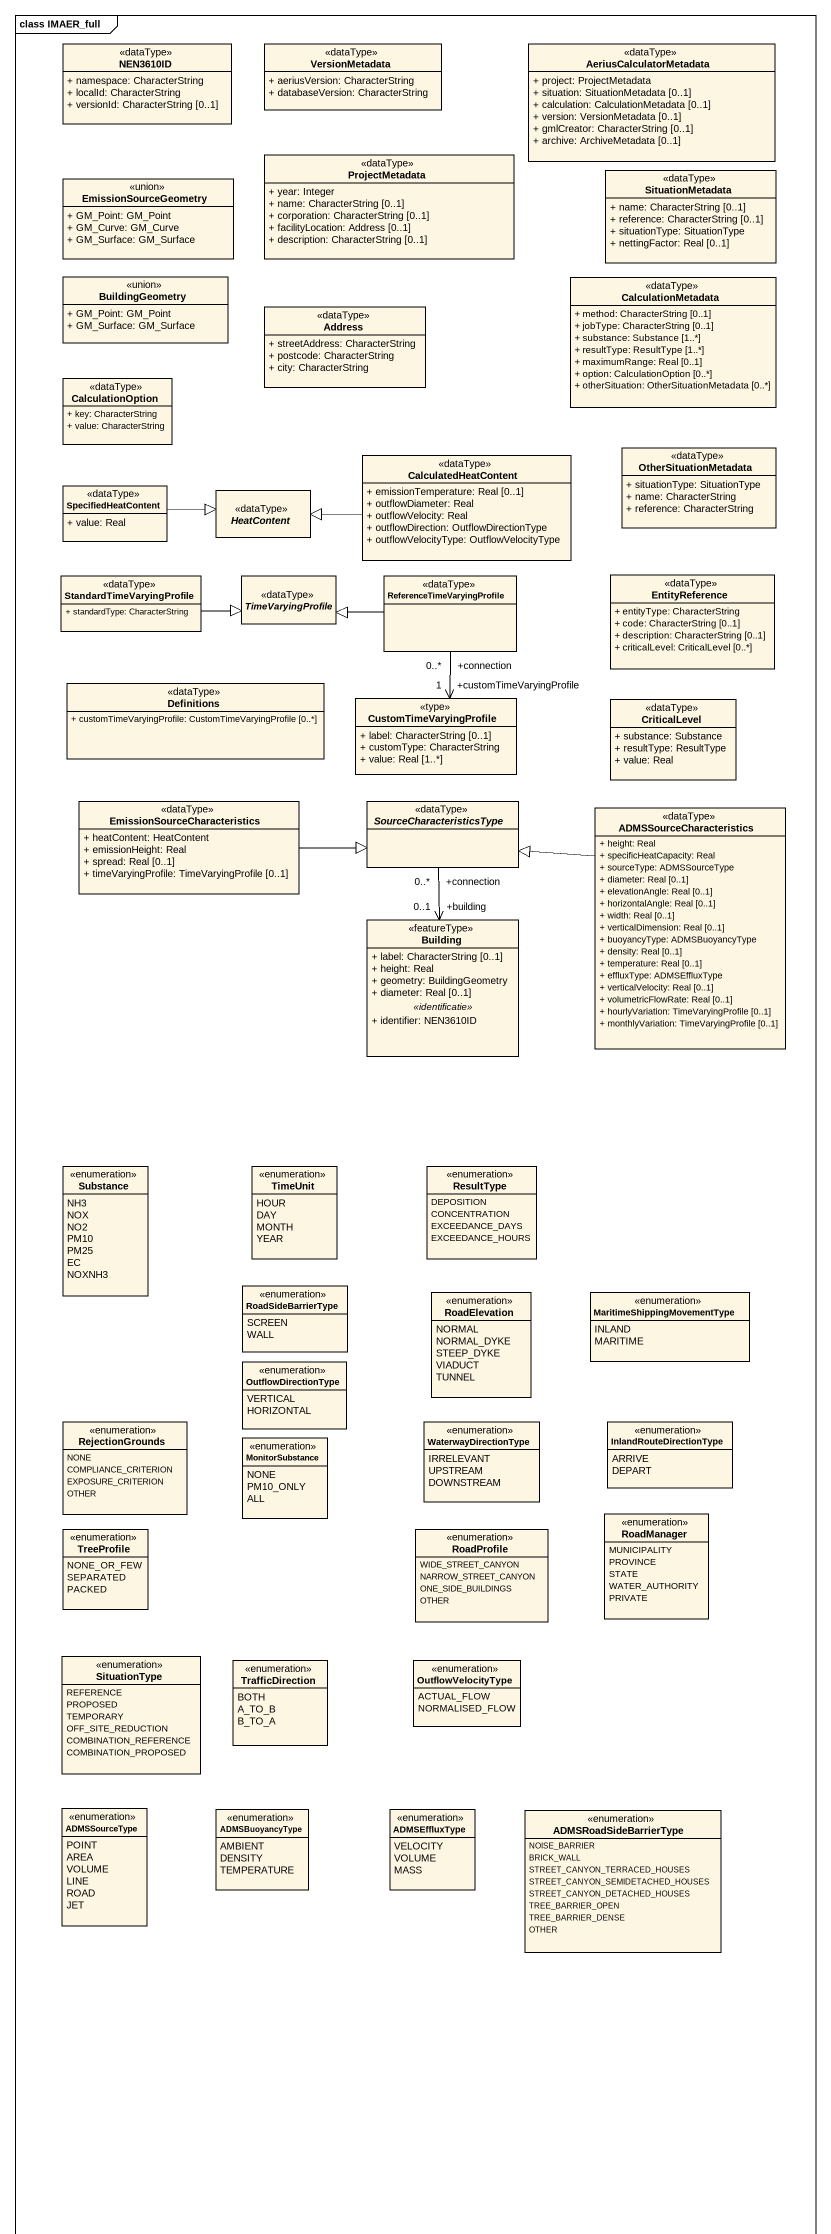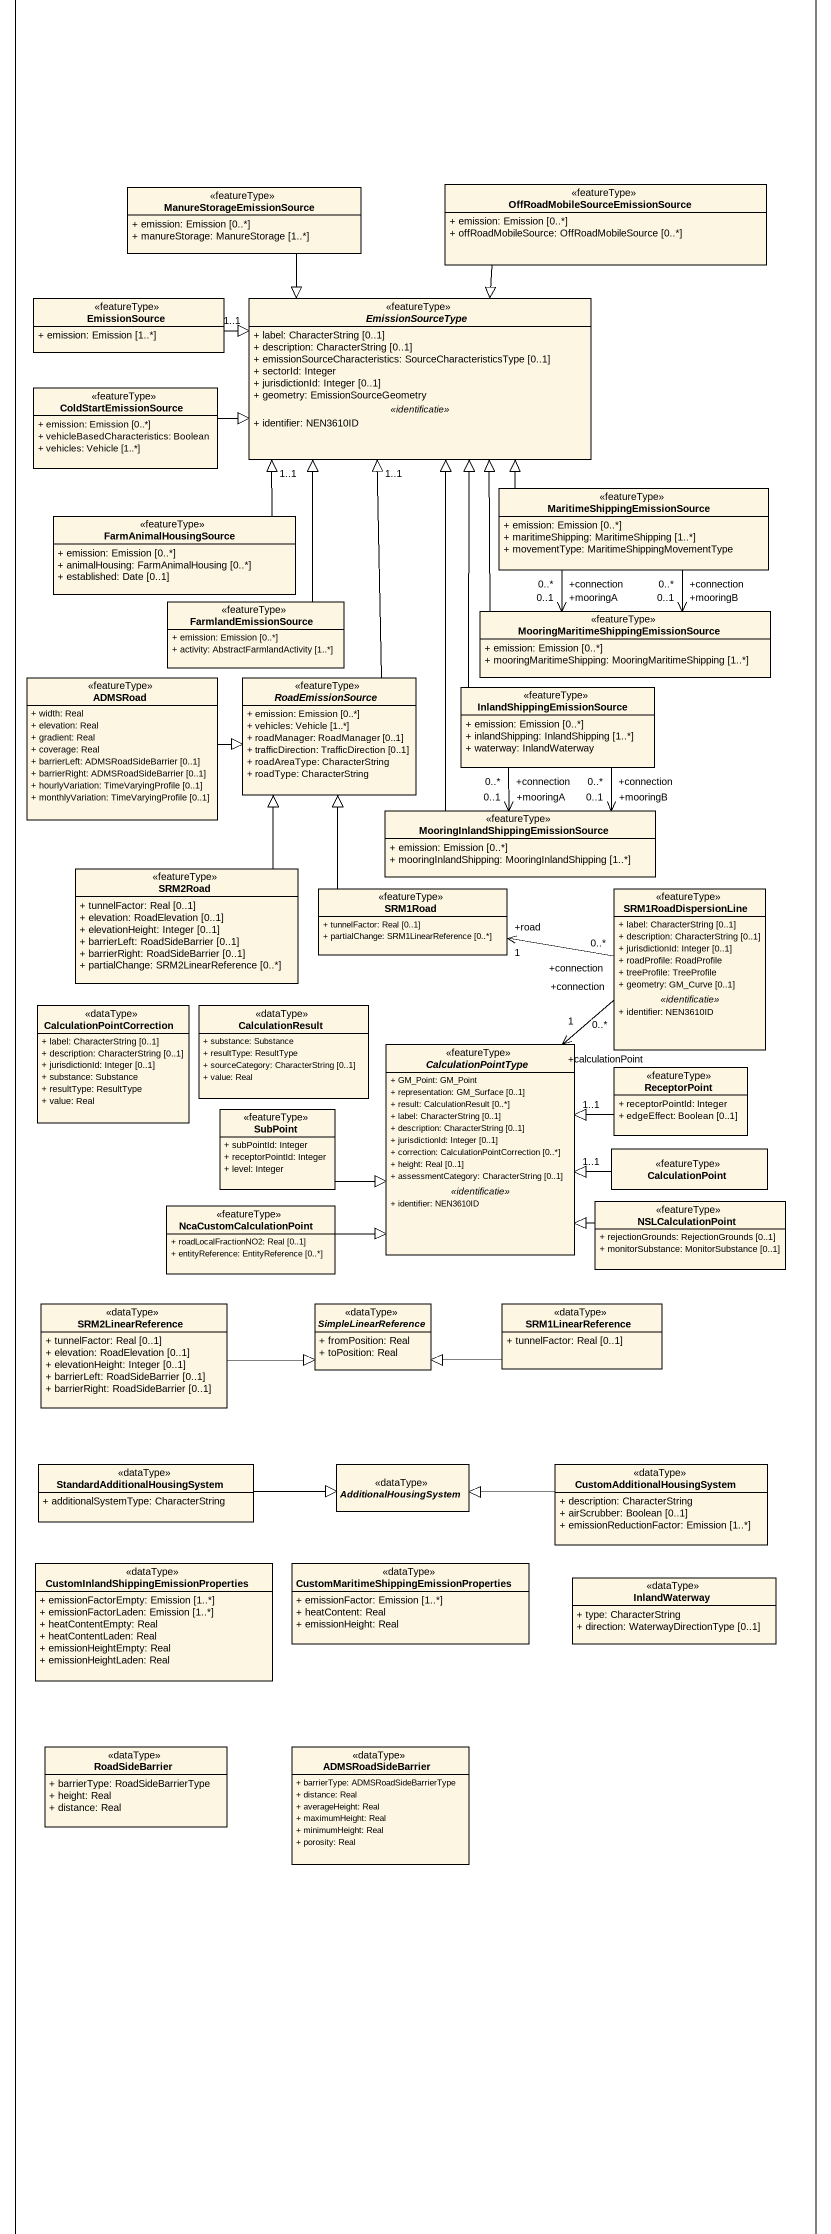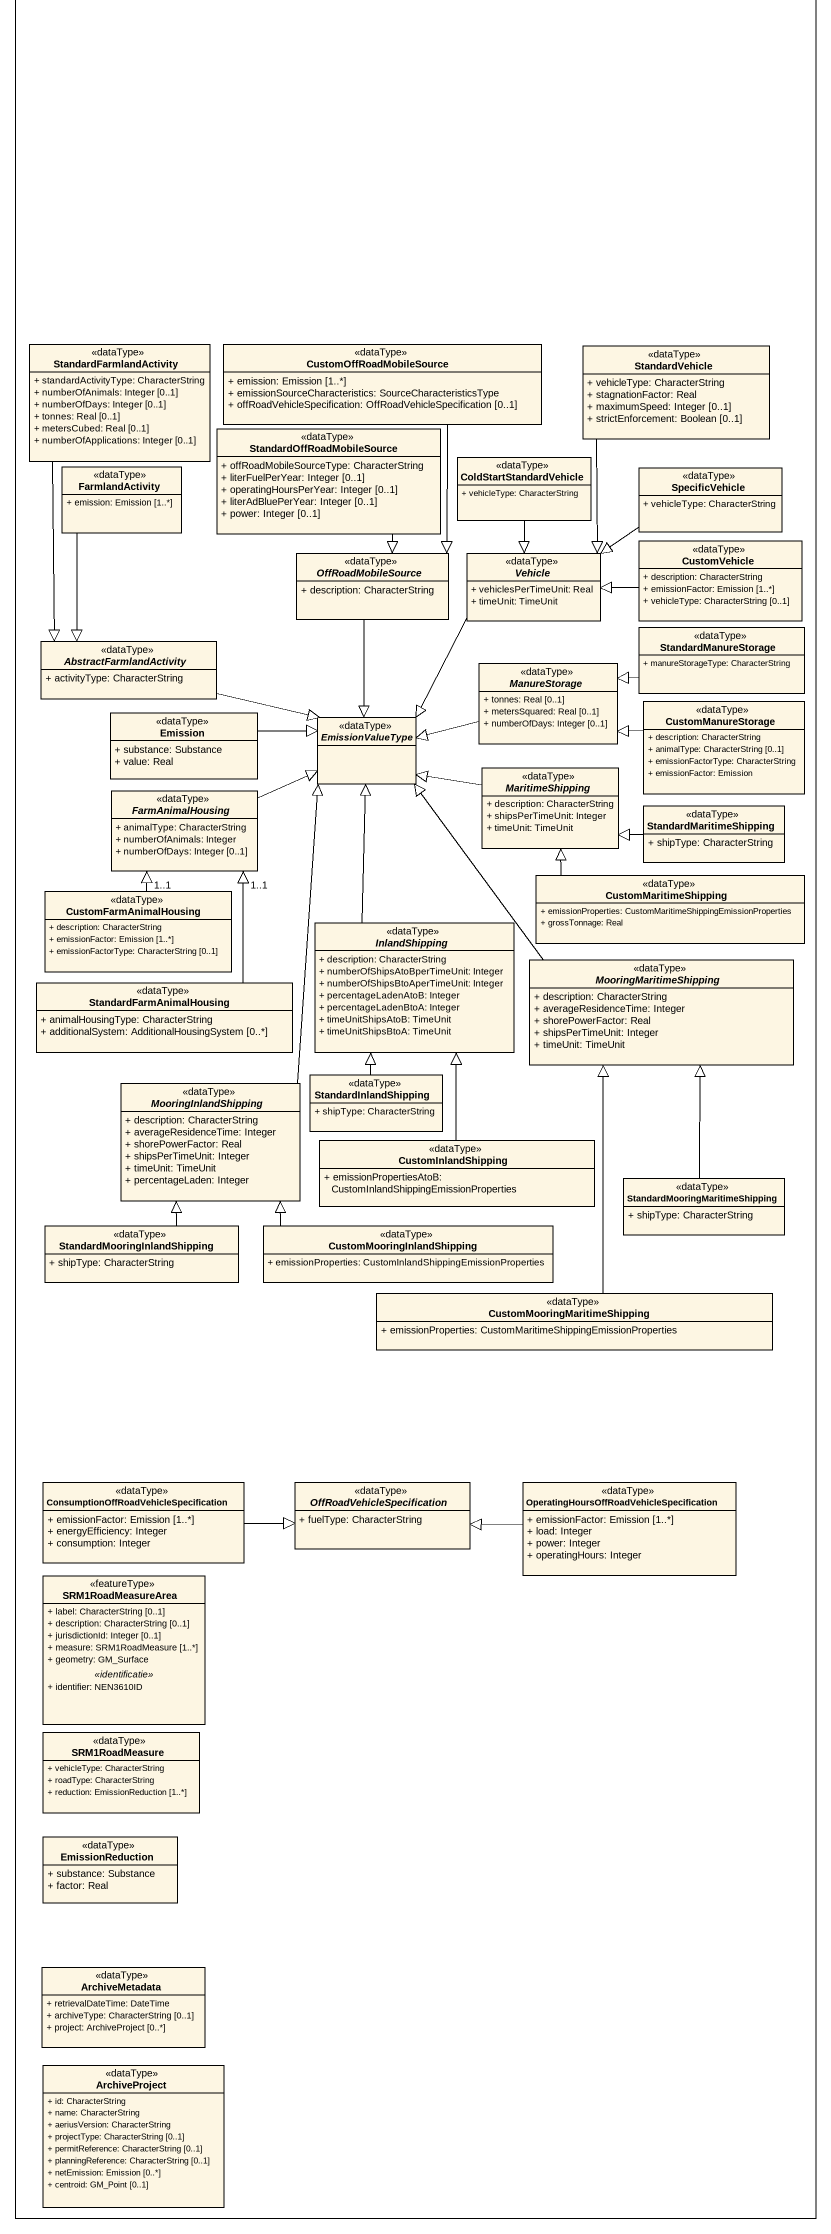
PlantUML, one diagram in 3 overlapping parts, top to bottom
@startuml
mainframe class IMAER_full
hide circle
hide empty members
skinparam classAttributeIconSize 0
class NEN3610ID <<dataType>> {
  + namespace: CharacterString
  + localId: CharacterString
  + versionId: CharacterString [0..1]
}
class VersionMetadata <<dataType>> {
  + aeriusVersion: CharacterString
  + databaseVersion: CharacterString
}
class AeriusCalculatorMetadata <<dataType>> {
  + project: ProjectMetadata
  + situation: SituationMetadata [0..1]
  + calculation: CalculationMetadata [0..1]
  + version: VersionMetadata [0..1]
  + gmlCreator: CharacterString [0..1]
  + archive: ArchiveMetadata [0..1]
}
class ProjectMetadata <<dataType>> {
  + year: Integer
  + name: CharacterString [0..1]
  + corporation: CharacterString [0..1]
  + facilityLocation: Address [0..1]
  + description: CharacterString [0..1]
}
class EmissionSourceGeometry <<union>> {
  + GM_Point: GM_Point
  + GM_Curve: GM_Curve
  + GM_Surface: GM_Surface
}
class SituationMetadata <<dataType>> {
  + name: CharacterString [0..1]
  + reference: CharacterString [0..1]
  + situationType: SituationType
  + nettingFactor: Real [0..1]
}
class BuildingGeometry <<union>> {
  + GM_Point: GM_Point
  + GM_Surface: GM_Surface
}
class CalculationMetadata <<dataType>> {
  + method: CharacterString [0..1]
  + jobType: CharacterString [0..1]
  + substance: Substance [1..*]
  + resultType: ResultType [1..*]
  + maximumRange: Real [0..1]
  + option: CalculationOption [0..*]
  + otherSituation: OtherSituationMetadata [0..*]
}
class Address <<dataType>> {
  + streetAddress: CharacterString
  + postcode: CharacterString
  + city: CharacterString
}
class CalculationOption <<dataType>> {
  + key: CharacterString
  + value: CharacterString
}
class CalculatedHeatContent <<dataType>> {
  + emissionTemperature: Real [0..1]
  + outflowDiameter: Real
  + outflowVelocity: Real
  + outflowDirection: OutflowDirectionType
  + outflowVelocityType: OutflowVelocityType
}
class OtherSituationMetadata <<dataType>> {
  + situationType: SituationType
  + name: CharacterString
  + reference: CharacterString
}
class SpecifiedHeatContent <<dataType>> {
  + value: Real
}
abstract class HeatContent <<dataType>>
class StandardTimeVaryingProfile <<dataType>> {
  + standardType: CharacterString
}
abstract class TimeVaryingProfile <<dataType>>
class ReferenceTimeVaryingProfile <<dataType>>
class EntityReference <<dataType>> {
  + entityType: CharacterString
  + code: CharacterString [0..1]
  + description: CharacterString [0..1]
  + criticalLevel: CriticalLevel [0..*]
}
class Definitions <<dataType>> {
  + customTimeVaryingProfile: CustomTimeVaryingProfile [0..*]
}
class CustomTimeVaryingProfile <<type>> {
  + label: CharacterString [0..1]
  + customType: CharacterString
  + value: Real [1..*]
}
class CriticalLevel <<dataType>> {
  + substance: Substance
  + resultType: ResultType
  + value: Real
}
class "EmissionSourceCharacteristics" as EmissionSourceCharacteristic <<dataType>> {
  + heatContent: HeatContent
  + emissionHeight: Real
  + spread: Real [0..1]
  + timeVaryingProfile: TimeVaryingProfile [0..1]
}
abstract class SourceCharacteristicsType <<dataType>>
class ADMSSourceCharacteristics <<dataType>> {
  + height: Real
  + specificHeatCapacity: Real
  + sourceType: ADMSSourceType
  + diameter: Real [0..1]
  + elevationAngle: Real [0..1]
  + horizontalAngle: Real [0..1]
  + width: Real [0..1]
  + verticalDimension: Real [0..1]
  + buoyancyType: ADMSBuoyancyType
  + density: Real [0..1]
  + temperature: Real [0..1]
  + effluxType: ADMSEffluxType
  + verticalVelocity: Real [0..1]
  + volumetricFlowRate: Real [0..1]
  + hourlyVariation: TimeVaryingProfile [0..1]
  + monthlyVariation: TimeVaryingProfile [0..1]
}
class Building <<featureType>> {
  + label: CharacterString [0..1]
  + height: Real
  + geometry: BuildingGeometry
  + diameter: Real [0..1]
  .. <<identificatie>> ..
  + identifier: NEN3610ID
}
enum Substance {
  NH3
  NOX
  NO2
  PM10
  PM25
  EC
  NOXNH3
}
enum TimeUnit {
  HOUR
  DAY
  MONTH
  YEAR
}
enum ResultType {
  DEPOSITION
  CONCENTRATION
  EXCEEDANCE_DAYS
  EXCEEDANCE_HOURS
}
enum RoadSideBarrierType {
  SCREEN
  WALL
}
enum RoadElevation {
  NORMAL
  NORMAL_DYKE
  STEEP_DYKE
  VIADUCT
  TUNNEL
}
enum MaritimeShippingMovementType {
  INLAND
  MARITIME
}
enum OutflowDirectionType {
  VERTICAL
  HORIZONTAL
}
enum RejectionGrounds {
  NONE
  COMPLIANCE_CRITERION
  EXPOSURE_CRITERION
  OTHER
}
enum MonitorSubstance {
  NONE
  PM10_ONLY
  ALL
}
enum WaterwayDirectionType {
  IRRELEVANT
  UPSTREAM
  DOWNSTREAM
}
enum InlandRouteDirectionType {
  ARRIVE
  DEPART
}
enum TreeProfile {
  NONE_OR_FEW
  SEPARATED
  PACKED
}
enum RoadProfile {
  WIDE_STREET_CANYON
  NARROW_STREET_CANYON
  ONE_SIDE_BUILDINGS
  OTHER
}
enum RoadManager {
  MUNICIPALITY
  PROVINCE
  STATE
  WATER_AUTHORITY
  PRIVATE
}
enum SituationType {
  REFERENCE
  PROPOSED
  TEMPORARY
  OFF_SITE_REDUCTION
  COMBINATION_REFERENCE
  COMBINATION_PROPOSED
}
enum TrafficDirection {
  BOTH
  A_TO_B
  B_TO_A
}
enum OutflowVelocityType {
  ACTUAL_FLOW
  NORMALISED_FLOW
}
enum ADMSSourceType {
  POINT
  AREA
  VOLUME
  LINE
  ROAD
  JET
}
enum ADMSBuoyancyType {
  AMBIENT
  DENSITY
  TEMPERATURE
}
enum ADMSEffluxType {
  VELOCITY
  VOLUME
  MASS
}
enum ADMSRoadSideBarrierType {
  NOISE_BARRIER
  BRICK_WALL
  STREET_CANYON_TERRACED_HOUSES
  STREET_CANYON_SEMIDETACHED_HOUSES
  STREET_CANYON_DETACHED_HOUSES
  TREE_BARRIER_OPEN
  TREE_BARRIER_DENSE
  OTHER
}
class ManureStorageEmissionSource <<featureType>> {
  + emission: Emission [0..*]
  + manureStorage: ManureStorage [1..*]
}
class "OffRoadMobileSourceEmissionSource" as OffRoadMobileSourceEmissionS <<featureType>> {
  + emission: Emission [0..*]
  + offRoadMobileSource: OffRoadMobileSource [0..*]
}
class EmissionSource <<featureType>> {
  + emission: Emission [1..*]
}
abstract class EmissionSourceType <<featureType>> {
  + label: CharacterString [0..1]
  + description: CharacterString [0..1]
  + emissionSourceCharacteristics: SourceCharacteristicsType [0..1]
  + sectorId: Integer
  + jurisdictionId: Integer [0..1]
  + geometry: EmissionSourceGeometry
  .. <<identificatie>> ..
  + identifier: NEN3610ID
}
class ColdStartEmissionSource <<featureType>> {
  + emission: Emission [0..*]
  + vehicleBasedCharacteristics: Boolean
  + vehicles: Vehicle [1..*]
}
class "MaritimeShippingEmissionSource" as MaritimeShippingEmissionSour <<featureType>> {
  + emission: Emission [0..*]
  + maritimeShipping: MaritimeShipping [1..*]
  + movementType: MaritimeShippingMovementType
}
class FarmAnimalHousingSource <<featureType>> {
  + emission: Emission [0..*]
  + animalHousing: FarmAnimalHousing [0..*]
  + established: Date [0..1]
}
class FarmlandEmissionSource <<featureType>> {
  + emission: Emission [0..*]
  + activity: AbstractFarmlandActivity [1..*]
}
class "MooringMaritimeShippingEmissionSource" as MooringMaritimeShippingEmiss <<featureType>> {
  + emission: Emission [0..*]
  + mooringMaritimeShipping: MooringMaritimeShipping [1..*]
}
class ADMSRoad <<featureType>> {
  + width: Real
  + elevation: Real
  + gradient: Real
  + coverage: Real
  + barrierLeft: ADMSRoadSideBarrier [0..1]
  + barrierRight: ADMSRoadSideBarrier [0..1]
  + hourlyVariation: TimeVaryingProfile [0..1]
  + monthlyVariation: TimeVaryingProfile [0..1]
}
abstract class RoadEmissionSource <<featureType>> {
  + emission: Emission [0..*]
  + vehicles: Vehicle [1..*]
  + roadManager: RoadManager [0..1]
  + trafficDirection: TrafficDirection [0..1]
  + roadAreaType: CharacterString
  + roadType: CharacterString
}
class InlandShippingEmissionSource <<featureType>> {
  + emission: Emission [0..*]
  + inlandShipping: InlandShipping [1..*]
  + waterway: InlandWaterway
}
class "MooringInlandShippingEmissionSource" as MooringInlandShippingEmissio <<featureType>> {
  + emission: Emission [0..*]
  + mooringInlandShipping: MooringInlandShipping [1..*]
}
class SRM2Road <<featureType>> {
  + tunnelFactor: Real [0..1]
  + elevation: RoadElevation [0..1]
  + elevationHeight: Integer [0..1]
  + barrierLeft: RoadSideBarrier [0..1]
  + barrierRight: RoadSideBarrier [0..1]
  + partialChange: SRM2LinearReference [0..*]
}
class SRM1Road <<featureType>> {
  + tunnelFactor: Real [0..1]
  + partialChange: SRM1LinearReference [0..*]
}
class SRM1RoadDispersionLine <<featureType>> {
  + label: CharacterString [0..1]
  + description: CharacterString [0..1]
  + jurisdictionId: Integer [0..1]
  + roadProfile: RoadProfile
  + treeProfile: TreeProfile
  + geometry: GM_Curve [0..1]
  .. <<identificatie>> ..
  + identifier: NEN3610ID
}
class CalculationPointCorrection <<dataType>> {
  + label: CharacterString [0..1]
  + description: CharacterString [0..1]
  + jurisdictionId: Integer [0..1]
  + substance: Substance
  + resultType: ResultType
  + value: Real
}
class CalculationResult <<dataType>> {
  + substance: Substance
  + resultType: ResultType
  + sourceCategory: CharacterString [0..1]
  + value: Real
}
abstract class CalculationPointType <<featureType>> {
  + GM_Point: GM_Point
  + representation: GM_Surface [0..1]
  + result: CalculationResult [0..*]
  + label: CharacterString [0..1]
  + description: CharacterString [0..1]
  + jurisdictionId: Integer [0..1]
  + correction: CalculationPointCorrection [0..*]
  + height: Real [0..1]
  + assessmentCategory: CharacterString [0..1]
  .. <<identificatie>> ..
  + identifier: NEN3610ID
}
class ReceptorPoint <<featureType>> {
  + receptorPointId: Integer
  + edgeEffect: Boolean [0..1]
}
class SubPoint <<featureType>> {
  + subPointId: Integer
  + receptorPointId: Integer
  + level: Integer
}
class CalculationPoint <<featureType>>
class NcaCustomCalculationPoint <<featureType>> {
  + roadLocalFractionNO2: Real [0..1]
  + entityReference: EntityReference [0..*]
}
class NSLCalculationPoint <<featureType>> {
  + rejectionGrounds: RejectionGrounds [0..1]
  + monitorSubstance: MonitorSubstance [0..1]
}
class SRM2LinearReference <<dataType>> {
  + tunnelFactor: Real [0..1]
  + elevation: RoadElevation [0..1]
  + elevationHeight: Integer [0..1]
  + barrierLeft: RoadSideBarrier [0..1]
  + barrierRight: RoadSideBarrier [0..1]
}
abstract class SimpleLinearReference <<dataType>> {
  + fromPosition: Real
  + toPosition: Real
}
class SRM1LinearReference <<dataType>> {
  + tunnelFactor: Real [0..1]
}
class "StandardAdditionalHousingSystem" as StandardAdditionalHousingSys <<dataType>> {
  + additionalSystemType: CharacterString
}
abstract class AdditionalHousingSystem <<dataType>>
class "CustomAdditionalHousingSystem" as CustomAdditionalHousingSyste <<dataType>> {
  + description: CharacterString
  + airScrubber: Boolean [0..1]
  + emissionReductionFactor: Emission [1..*]
}
class "CustomInlandShippingEmissionProperties" as CustomInlandShippingEmission <<dataType>> {
  + emissionFactorEmpty: Emission [1..*]
  + emissionFactorLaden: Emission [1..*]
  + heatContentEmpty: Real
  + heatContentLaden: Real
  + emissionHeightEmpty: Real
  + emissionHeightLaden: Real
}
class "CustomMaritimeShippingEmissionProperties" as CustomMaritimeShippingEmissi <<dataType>> {
  + emissionFactor: Emission [1..*]
  + heatContent: Real
  + emissionHeight: Real
}
class InlandWaterway <<dataType>> {
  + type: CharacterString
  + direction: WaterwayDirectionType [0..1]
}
class RoadSideBarrier <<dataType>> {
  + barrierType: RoadSideBarrierType
  + height: Real
  + distance: Real
}
class ADMSRoadSideBarrier <<dataType>> {
  + barrierType: ADMSRoadSideBarrierType
  + distance: Real
  + averageHeight: Real
  + maximumHeight: Real
  + minimumHeight: Real
  + porosity: Real
}
class StandardFarmlandActivity <<dataType>> {
  + standardActivityType: CharacterString
  + numberOfAnimals: Integer [0..1]
  + numberOfDays: Integer [0..1]
  + tonnes: Real [0..1]
  + metersCubed: Real [0..1]
  + numberOfApplications: Integer [0..1]
}
class CustomOffRoadMobileSource <<dataType>> {
  + emission: Emission [1..*]
  + emissionSourceCharacteristics: SourceCharacteristicsType
  + offRoadVehicleSpecification: OffRoadVehicleSpecification [0..1]
}
class StandardVehicle <<dataType>> {
  + vehicleType: CharacterString
  + stagnationFactor: Real
  + maximumSpeed: Integer [0..1]
  + strictEnforcement: Boolean [0..1]
}
class StandardOffRoadMobileSource <<dataType>> {
  + offRoadMobileSourceType: CharacterString
  + literFuelPerYear: Integer [0..1]
  + operatingHoursPerYear: Integer [0..1]
  + literAdBluePerYear: Integer [0..1]
  + power: Integer [0..1]
}
class FarmlandActivity <<dataType>> {
  + emission: Emission [1..*]
}
class ColdStartStandardVehicle <<dataType>> {
  + vehicleType: CharacterString
}
class SpecificVehicle <<dataType>> {
  + vehicleType: CharacterString
}
abstract class OffRoadMobileSource <<dataType>> {
  + description: CharacterString
}
abstract class Vehicle <<dataType>> {
  + vehiclesPerTimeUnit: Real
  + timeUnit: TimeUnit
}
class CustomVehicle <<dataType>> {
  + description: CharacterString
  + emissionFactor: Emission [1..*]
  + vehicleType: CharacterString [0..1]
}
abstract class AbstractFarmlandActivity <<dataType>> {
  + activityType: CharacterString
}
class StandardManureStorage <<dataType>> {
  + manureStorageType: CharacterString
}
abstract class ManureStorage <<dataType>> {
  + tonnes: Real [0..1]
  + metersSquared: Real [0..1]
  + numberOfDays: Integer [0..1]
}
class Emission <<dataType>> {
  + substance: Substance
  + value: Real
}
abstract class EmissionValueType <<dataType>>
class CustomManureStorage <<dataType>> {
  + description: CharacterString
  + animalType: CharacterString [0..1]
  + emissionFactorType: CharacterString
  + emissionFactor: Emission
}
abstract class MaritimeShipping <<dataType>> {
  + description: CharacterString
  + shipsPerTimeUnit: Integer
  + timeUnit: TimeUnit
}
abstract class FarmAnimalHousing <<dataType>> {
  + animalType: CharacterString
  + numberOfAnimals: Integer
  + numberOfDays: Integer [0..1]
}
class StandardMaritimeShipping <<dataType>> {
  + shipType: CharacterString
}
class CustomFarmAnimalHousing <<dataType>> {
  + description: CharacterString
  + emissionFactor: Emission [1..*]
  + emissionFactorType: CharacterString [0..1]
}
class CustomMaritimeShipping <<dataType>> {
  + emissionProperties: CustomMaritimeShippingEmissionProperties
  + grossTonnage: Real
}
abstract class InlandShipping <<dataType>> {
  + description: CharacterString
  + numberOfShipsAtoBperTimeUnit: Integer
  + numberOfShipsBtoAperTimeUnit: Integer
  + percentageLadenAtoB: Integer
  + percentageLadenBtoA: Integer
  + timeUnitShipsAtoB: TimeUnit
  + timeUnitShipsBtoA: TimeUnit
}
class StandardFarmAnimalHousing <<dataType>> {
  + animalHousingType: CharacterString
  + additionalSystem: AdditionalHousingSystem [0..*]
}
abstract class MooringMaritimeShipping <<dataType>> {
  + description: CharacterString
  + averageResidenceTime: Integer
  + shorePowerFactor: Real
  + shipsPerTimeUnit: Integer
  + timeUnit: TimeUnit
}
class StandardInlandShipping <<dataType>> {
  + shipType: CharacterString
}
abstract class MooringInlandShipping <<dataType>> {
  + description: CharacterString
  + averageResidenceTime: Integer
  + shorePowerFactor: Real
  + shipsPerTimeUnit: Integer
  + timeUnit: TimeUnit
  + percentageLaden: Integer
}
class CustomInlandShipping <<dataType>> {
  + emissionPropertiesAtoB: CustomInlandShippingEmissionProperties
}
class "StandardMooringMaritimeShipping" as StandardMooringMaritimeShipp <<dataType>> {
  + shipType: CharacterString
}
class "StandardMooringInlandShipping" as StandardMooringInlandShippin <<dataType>> {
  + shipType: CharacterString
}
class CustomMooringInlandShipping <<dataType>> {
  + emissionProperties: CustomInlandShippingEmissionProperties
}
class "CustomMooringMaritimeShipping" as CustomMooringMaritimeShippin <<dataType>> {
  + emissionProperties: CustomMaritimeShippingEmissionProperties
}
class "ConsumptionOffRoadVehicleSpecification" as ConsumptionOffRoadVehicleSpe <<dataType>> {
  + emissionFactor: Emission [1..*]
  + energyEfficiency: Integer
  + consumption: Integer
}
abstract class OffRoadVehicleSpecification <<dataType>> {
  + fuelType: CharacterString
}
class "OperatingHoursOffRoadVehicleSpecification" as OperatingHoursOffRoadVehicle <<dataType>> {
  + emissionFactor: Emission [1..*]
  + load: Integer
  + power: Integer
  + operatingHours: Integer
}
class SRM1RoadMeasureArea <<featureType>> {
  + label: CharacterString [0..1]
  + description: CharacterString [0..1]
  + jurisdictionId: Integer [0..1]
  + measure: SRM1RoadMeasure [1..*]
  + geometry: GM_Surface
  .. <<identificatie>> ..
  + identifier: NEN3610ID
}
class SRM1RoadMeasure <<dataType>> {
  + vehicleType: CharacterString
  + roadType: CharacterString
  + reduction: EmissionReduction [1..*]
}
class EmissionReduction <<dataType>> {
  + substance: Substance
  + factor: Real
}
class ArchiveMetadata <<dataType>> {
  + retrievalDateTime: DateTime
  + archiveType: CharacterString [0..1]
  + project: ArchiveProject [0..*]
}
class ArchiveProject <<dataType>> {
  + id: CharacterString
  + name: CharacterString
  + aeriusVersion: CharacterString
  + projectType: CharacterString [0..1]
  + permitReference: CharacterString [0..1]
  + planningReference: CharacterString [0..1]
  + netEmission: Emission [0..*]
  + centroid: GM_Point [0..1]
}
CalculatedHeatContent -left-|> HeatContent
SpecifiedHeatContent -right-|> HeatContent
StandardTimeVaryingProfile -right-|> TimeVaryingProfile
ReferenceTimeVaryingProfile -left-|> TimeVaryingProfile
ReferenceTimeVaryingProfile "+connection\n0..*" --> "+customTimeVaryingProfile\n1" CustomTimeVaryingProfile
EmissionSourceCharacteristic -right-|> SourceCharacteristicsType
SourceCharacteristicsType "+connection\n0..*" --> "+building\n0..1" Building
ADMSSourceCharacteristics -left-|> SourceCharacteristicsType
ManureStorageEmissionSource --|> EmissionSourceType
OffRoadMobileSourceEmissionS --|> EmissionSourceType
EmissionSource -right-|> "1..1" EmissionSourceType
ColdStartEmissionSource -right-|> EmissionSourceType
MaritimeShippingEmissionSour -up-|> EmissionSourceType
MaritimeShippingEmissionSour "+connection\n0..*" --> "+mooringA\n0..1" MooringMaritimeShippingEmiss
MaritimeShippingEmissionSour "+connection\n0..*" --> "+mooringB\n0..1" MooringMaritimeShippingEmiss
FarmAnimalHousingSource -up-|> "1..1" EmissionSourceType
FarmlandEmissionSource -up-|> EmissionSourceType
MooringMaritimeShippingEmiss -up-|> EmissionSourceType
ADMSRoad -right-|> RoadEmissionSource
RoadEmissionSource -up-|> "1..1" EmissionSourceType
InlandShippingEmissionSource -up-|> EmissionSourceType
InlandShippingEmissionSource "+connection\n0..*" --> "+mooringB\n0..1" MooringInlandShippingEmissio
InlandShippingEmissionSource "+connection\n0..*" --> "+mooringA\n0..1" MooringInlandShippingEmissio
MooringInlandShippingEmissio -up-|> EmissionSourceType
SRM2Road -up-|> RoadEmissionSource
SRM1Road -up-|> RoadEmissionSource
SRM1RoadDispersionLine "+connection\n0..*" -left-> "+road\n1" SRM1Road
CalculationPointType "+calculationPoint\n1" <-up- "+connection\n0..*" SRM1RoadDispersionLine
ReceptorPoint -left-|> "1..1" CalculationPointType
SubPoint -right-|> CalculationPointType
CalculationPoint -left-|> "1..1" CalculationPointType
NcaCustomCalculationPoint -right-|> CalculationPointType
NSLCalculationPoint -left-|> CalculationPointType
SRM2LinearReference -right-|> SimpleLinearReference
SRM1LinearReference -left-|> SimpleLinearReference
StandardAdditionalHousingSys -right-|> AdditionalHousingSystem
CustomAdditionalHousingSyste -left-|> AdditionalHousingSystem
StandardFarmlandActivity --|> AbstractFarmlandActivity
CustomOffRoadMobileSource --|> OffRoadMobileSource
StandardVehicle --|> Vehicle
StandardOffRoadMobileSource --|> OffRoadMobileSource
FarmlandActivity --|> AbstractFarmlandActivity
ColdStartStandardVehicle --|> Vehicle
SpecificVehicle -left-|> Vehicle
OffRoadMobileSource --|> EmissionValueType
Vehicle --|> EmissionValueType
CustomVehicle -left-|> Vehicle
AbstractFarmlandActivity -right-|> EmissionValueType
StandardManureStorage -left-|> ManureStorage
ManureStorage -left-|> EmissionValueType
Emission -right-|> EmissionValueType
CustomManureStorage -left-|> ManureStorage
MaritimeShipping -left-|> EmissionValueType
FarmAnimalHousing -right-|> EmissionValueType
StandardMaritimeShipping -left-|> MaritimeShipping
CustomFarmAnimalHousing -up-|> "1..1" FarmAnimalHousing
CustomMaritimeShipping -up-|> MaritimeShipping
InlandShipping -up-|> EmissionValueType
StandardFarmAnimalHousing -up-|> "1..1" FarmAnimalHousing
MooringMaritimeShipping -up-|> EmissionValueType
StandardInlandShipping -up-|> InlandShipping
MooringInlandShipping -up-|> EmissionValueType
CustomInlandShipping -up-|> InlandShipping
StandardMooringMaritimeShipp -up-|> MooringMaritimeShipping
StandardMooringInlandShippin -up-|> MooringInlandShipping
CustomMooringInlandShipping -left-|> MooringInlandShipping
CustomMooringMaritimeShippin -up-|> MooringMaritimeShipping
ConsumptionOffRoadVehicleSpe -right-|> OffRoadVehicleSpecification
OperatingHoursOffRoadVehicle -left-|> OffRoadVehicleSpecification
@enduml
